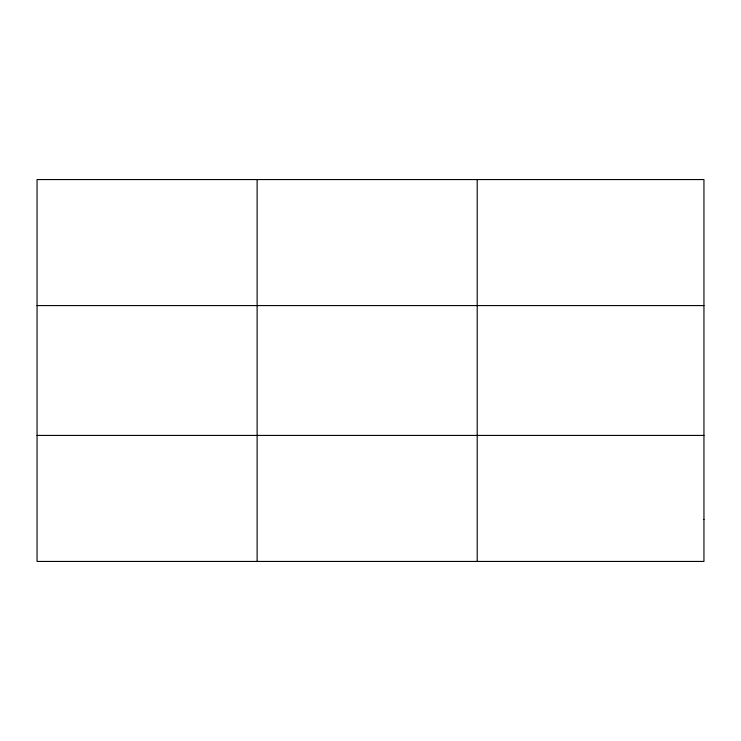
<?xml version="1.0" encoding="UTF-8"?>
<svg xmlns="http://www.w3.org/2000/svg" width="741" height="741" viewBox="0 0 741 741"><rect width="100%" height="100%" fill="white"/><g stroke="black" fill="none" stroke-linecap="round" stroke-linejoin="round"><path stroke-width="1.11" d="M257.127 561.437L257.127 179.563M477.204 561.437L477.204 179.563M37.05 305.579L703.95 305.579M37.05 435.421L703.95 435.421M703.95 519.432L703.95 561.437L37.05 561.437L37.05 179.563L703.95 179.563L703.95 519.432"/></g></svg>
